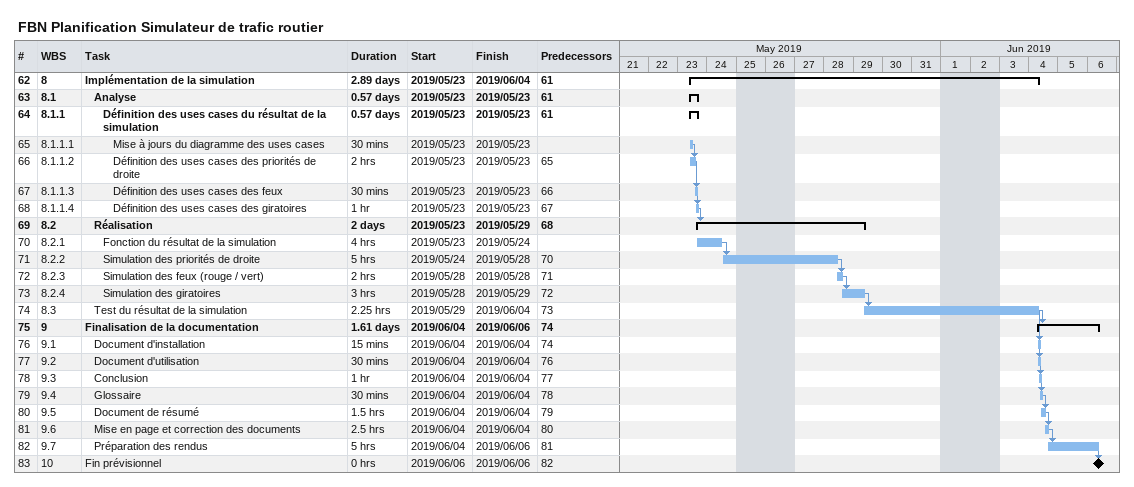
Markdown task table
FBN Planification Simulateur de trafic routier

| ID | WBS | Task | Duration | Start | Finish | Predecessors |
|---|---|---|---|---|---|---|
| 62 | 8 | **Implémentation de la simulation** | 2.89d | 2019-05-23 | 2019-06-04 | 61 |
| 63 | 8.1 | **Analyse** | 0.57d | 2019-05-23 | 2019-05-23 | 61 |
| 64 | 8.1.1 | **Définition des uses cases du résultat de la simulation** | 0.57d | 2019-05-23 | 2019-05-23 | 61 |
| 65 | 8.1.1.1 | Mise à jours du diagramme des uses cases | 30min | 2019-05-23 | 2019-05-23 |  |
| 66 | 8.1.1.2 | Définition des uses cases des priorités de droite | 2h | 2019-05-23 | 2019-05-23 | 65 |
| 67 | 8.1.1.3 | Définition des uses cases des feux | 30min | 2019-05-23 | 2019-05-23 | 66 |
| 68 | 8.1.1.4 | Définition des uses cases des giratoires | 1h | 2019-05-23 | 2019-05-23 | 67 |
| 69 | 8.2 | **Réalisation** | 2d | 2019-05-23 | 2019-05-29 | 68 |
| 70 | 8.2.1 | Fonction du résultat de la simulation | 4h | 2019-05-23 | 2019-05-24 |  |
| 71 | 8.2.2 | Simulation des priorités de droite | 5h | 2019-05-24 | 2019-05-28 | 70 |
| 72 | 8.2.3 | Simulation des feux (rouge / vert) | 2h | 2019-05-28 | 2019-05-28 | 71 |
| 73 | 8.2.4 | Simulation des giratoires | 3h | 2019-05-28 | 2019-05-29 | 72 |
| 74 | 8.3 | Test du résultat de la simulation | 2.25h | 2019-05-29 | 2019-06-04 | 73 |
| 75 | 9 | **Finalisation de la documentation** | 1.61d | 2019-06-04 | 2019-06-06 | 74 |
| 76 | 9.1 | Document d'installation | 15min | 2019-06-04 | 2019-06-04 | 74 |
| 77 | 9.2 | Document d'utilisation | 30min | 2019-06-04 | 2019-06-04 | 76 |
| 78 | 9.3 | Conclusion | 1h | 2019-06-04 | 2019-06-04 | 77 |
| 79 | 9.4 | Glossaire | 30min | 2019-06-04 | 2019-06-04 | 78 |
| 80 | 9.5 | Document de résumé | 1.5h | 2019-06-04 | 2019-06-04 | 79 |
| 81 | 9.6 | Mise en page et correction des documents | 2.5h | 2019-06-04 | 2019-06-04 | 80 |
| 82 | 9.7 | Préparation des rendus | 5h | 2019-06-04 | 2019-06-06 | 81 |
| 83 | 10 | Fin prévisionnel | 0h | 2019-06-06 | 2019-06-06 | 82 |
